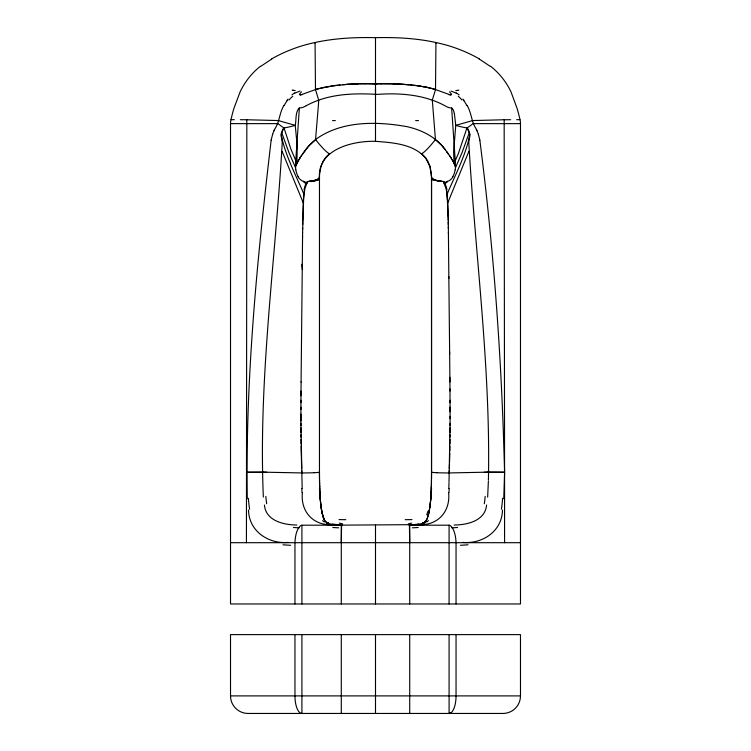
<?xml version="1.0" encoding="UTF-8"?>
<svg xmlns="http://www.w3.org/2000/svg" width="751" height="751" viewBox="0 0 751 751"><rect width="100%" height="100%" fill="white"/><g stroke="black" fill="none" stroke-linecap="round" stroke-linejoin="round"><path stroke-width="1.13" d="M300.916 414.036L300.907 420.926M319.466 472.604L319.475 177.152M479.185 58.803A148.829 148.829 0 0 0 439.551 43.342C418.626 38.31 396.96 37.165 375.5 37.672L375.5 141.338C393.036 142.652 414.636 143.976 426.437 159.062M409.717 603.973L409.717 525.193L449.089 525.193A17.555 6.956 88 0 1 456.045 542.691L456.045 603.973M431.534 472.604L431.525 177.227M431.534 473.28L431.534 178.137M450.084 425.526L450.093 416.401M469.093 139.714A18.916 18.615 -23.6 0 0 468.887 141.507A38.132 37.4 42.8 0 0 468.821 142.943C475.252 255.18 490.722 367.22 488.413 479.88M504.569 542.691L504.569 472.238C501.837 361.315 493.951 250.252 479.842 140.202M300.935 407.145L300.916 425.526M319.466 178.137C317.157 149.289 352.989 140.644 375.5 141.338M431.525 473.843L431.534 473.046M431.525 473.487L431.525 475.524M450.084 423.282L449.004 482.067M300.926 409.52L300.963 400.255M431.525 474.81L431.525 474.153M450.074 427.817L450.056 432.416M300.944 402.639L301.01 391.064M315.073 43.023L315.073 42.497C334.89 38.207 355.27 37.175 375.5 37.672M315.073 42.967L315.486 89.538L318.696 100.118L318.424 105.037L315.551 139.517L309.083 145.591M375.509 88.862L375.481 94.194M431.525 474.529L431.412 484.104M300.982 395.758L301.085 381.884M431.515 476.66L431.506 478.368M450.027 437.007L450.037 434.707M301.085 381.996L302.268 267.037M302.249 269.431L302.559 236.021M431.506 477.796L431.515 477.223M302.587 232.951L303.714 195.814L305.028 188.013L307.628 181.611L306.239 184.417L303.733 181.291M302.54 237.429L302.587 232.575M449.999 439.307L449.952 443.897M302.681 224.54L302.709 222.24M302.625 229.13L302.644 227.985M431.487 479.514L431.468 481.231M302.728 221.094L303.338 200.601L304.568 189.9M449.915 446.197L449.84 450.788M281.39 135.218L281.437 134.41M341.283 542.691L341.583 525.137C335.002 524.611 324.451 525.409 323.099 516.66M431.327 487.53L431.459 481.813M488.394 480.978L487.652 497.087M319.475 177.076L319.513 175.95M448.985 482.931L448.816 488.45M449.793 453.088L449.558 461.968M431.403 484.677L431.243 489.802M431.299 488.291L431.327 487.399M431.309 488.103L430.896 496.74M449.483 464.165L449.323 468.558M431.224 490.365L430.99 495.322M436.688 472.717A17.545 0.779 0 0 0 449.089 472.942L449.229 470.755M319.532 175.584L319.635 174.063M263.348 497.087C258.26 378.739 275.495 260.85 282.226 142.943A38.132 37.4 -42.8 0 0 282.094 141.507A18.916 18.615 23.6 0 0 281.907 139.714M431.018 494.778L431.046 494.242M430.961 495.707L430.67 499.884M448.61 492.534C450.619 511.168 438.246 525.418 419.415 524.696M430.952 495.857L430.886 496.927M430.896 496.796L430.567 501.142M430.774 498.514L430.811 497.988M469.591 135.969C465.338 156.255 455.172 175.086 447.089 194.152L448.216 217.649M503.743 498.786L504.569 472.811L504.165 119.756L472.717 120.554L455.763 125.351L453.613 151.843L454.092 163.277L455.547 167.511L462.034 152.66L469.281 132.664L468.408 129.538A2.215 1.812 -84.8 0 0 468.07 129.078L467.432 128.534A2.619 2.131 -87.9 0 1 467.056 128.092L466.962 127.952A17.555 3.22 13.2 0 1 455.763 125.351L454.421 113.955M430.736 499.049L430.605 500.617M430.633 500.297L430.004 506.296M295.669 161.991L295.453 166.515L297.537 162.028M430.53 501.527L429.046 512.191M295.687 161.775L299.367 107.975A3.708 3.708 0 0 1 299.827 107.919L300.569 107.862A8.871 8.871 0 0 0 302.737 107.393L303.479 107.074A27.318 27.318 -35.2 0 0 304.549 106.576L305.873 105.919M430.52 501.659L430.417 502.691M319.673 173.612L320.94 166.722L323.268 161.127M430.314 503.714L430.361 503.208M430.257 504.221L430.023 506.202M281.475 134.054L281.663 132.946M429.901 507.066L429.854 507.451M429.901 507.122L429.056 512.135M469.046 139.705L469.413 137.546M502.457 510.051C502.184 531.06 482.64 544.146 462.879 542.419M429.506 509.666L427.535 517.758M295.997 165.295L295.453 167.511L288.966 152.66L281.719 132.664L282.592 129.538A2.215 1.812 84.8 0 1 282.93 129.078L283.568 128.534A2.619 2.131 87.9 0 0 283.944 128.092L284.038 127.952A17.555 3.22 -13.2 0 0 295.237 125.351C296.467 119.813 295.068 112.443 299.198 108.022M486.592 505.001C485.221 520.837 467.263 524.958 454.148 525.015M490.656 66.313A71.908 71.908 0 0 1 510.962 91.772L517.148 108.576A180.268 180.268 0 0 1 519.035 115.56L520.03 119.681A17.555 17.555 0 0 1 520.481 123.633L520.481 603.973L230.519 603.973L230.519 123.633L278.114 123.633A17.555 6.29 28.3 0 0 284.038 127.952L290.834 148.923L296.908 163.277L297.246 146.483L295.237 125.351L278.283 120.554L246.835 119.756L246.431 542.691M271.158 140.202C257.161 259.048 245.342 378.992 247.257 498.786M271.477 138.794L272.641 134.298M428.464 514.717L428.99 512.435L427.15 518.734L424.982 522.152L421.827 523.607L416.42 524.63L341.583 525.137M428.38 515.017L428.211 515.637M520.481 123.633L472.886 123.633A17.555 6.29 -28.3 0 1 466.962 127.952L458.27 153.889L454.092 163.277L453.463 162.028M281.719 132.664L284.038 127.952M427.46 517.965L426.361 520.377M468.906 151.326L447.774 202.751L448.366 228.482M273.89 131.021L272.96 133.34A16.109 12.279 87.5 0 0 272.66 134.298M296.044 165.182L300.344 157.325M283.934 105.403C279.456 112.659 279.616 121.718 275.091 128.477A11.134 8.411 88.9 0 1 274.631 129.416M274.65 129.435L274.331 130.045M297.631 161.85L298.382 160.489M323.315 161.043L325.286 158.076A25.29 22.004 -22 0 1 329.755 153.551A17.555 2.347 51.3 0 1 315.551 139.517C341.536 120.554 376.739 121.277 407.042 126.656C420.062 129.594 432.914 135.49 441.917 145.591M298.513 160.254L299.058 159.343M452.984 176.776L452.6 177.367A10.326 10.251 27.5 0 1 449.915 180.137L449.586 180.324M299.593 158.48L299.912 157.992M300.015 157.832L302.174 154.659M300.926 156.461L301.592 155.495M425.92 521.091L425.141 522.011L425.545 521.588M302.109 154.762L302.55 154.133M302.615 154.039L303.714 152.481M302.4 154.349L303.47 152.829M303.629 152.603L304.042 152.021M303.948 152.153L304.709 151.092M304.427 151.486L304.812 150.942M304.746 151.045L305.263 150.331M304.906 150.82L306.755 148.369M286.985 100.484L288.065 99.104M319.241 178.691L319.325 178.578A17.705 3.426 -1.3 0 0 319.466 178.137A17.752 3.999 1 0 1 317.842 180.165M447.267 181.291L444.761 184.417L443.747 182.324M306.173 149.12L310.923 143.648M306.99 148.069L307.591 147.327M308.079 146.745L308.905 145.797M301.47 91.866L299.405 94.297L300.062 94.945M260.494 66.501L271.9 58.953M424.606 522.424L425.104 522.048L424.324 522.602M294.814 93.133L300.024 91.087M306.183 105.76C327.746 93.781 353.28 92.974 377.284 94.401C400.781 92.673 425.592 94.748 446.451 106.586A27.318 27.318 35.2 0 0 447.521 107.074L448.272 107.374A8.871 8.871 0 0 0 450.431 107.872L451.173 107.919A3.708 3.708 0 0 1 451.633 107.975L455.313 161.775M302.446 94.26L316.18 89.331M317.025 180.09L316.406 180.306M315.664 89.482L318.171 88.759M316.209 89.322L324.103 87.332M318.471 88.684L334.092 85.642M458.044 90.27L458.861 90.082M315.073 42.488L311.44 43.323A148.829 148.829 0 0 0 271.815 58.803M324.066 87.36L334.749 85.558M457.622 90.345L455.773 90.599M334.167 85.708L336.072 85.389M334.617 85.642L346.68 84.431M417.058 524.555L413.444 524.921M335.969 85.473L340.1 85.013M342.822 84.666L347.638 84.356M346.971 84.319L348.117 84.319M347.675 84.272L351.984 84.084M417.115 524.874L414.777 525.015M348.37 84.225L352.472 84.056M351.909 84.018L357.87 83.84M352.623 83.981L356.885 83.868M487.887 472.154L504.569 472.238L487.361 472.172M374.683 83.83L376.317 83.83M375.5 83.859L377.133 83.802M356.809 83.812L364.348 83.718M376.523 83.821L381.217 83.718M357.729 83.783L365.352 83.708M377.546 83.802L380.4 83.727M449.126 472.942L484.104 472.229M486.958 472.172L484.292 472.229L488.46 472.238M380.597 83.737L394.191 83.812M381.104 83.727L393.271 83.783M504.165 119.756L510.652 119.709M364.263 83.69L372.947 83.783M516.669 119.691L519.861 119.681M231.017 119.681L234.331 119.691M294.955 603.973L294.955 542.691A17.555 6.956 -88 0 1 301.911 525.193L341.283 525.193L341.283 603.973M230.538 542.691L520.462 542.691M230.519 695.895L520.481 695.895L520.481 634.614L230.519 634.614L230.519 695.895A17.555 17.555 0 0 0 248.074 713.45L502.907 713.45A17.555 17.555 0 0 0 520.481 695.895M365.202 83.68L369.896 83.727M240.348 119.709L246.835 119.756M369.783 83.718L371.923 83.765M264.042 472.172L266.708 472.229L246.431 472.238L263.704 472.172M266.896 472.229L301.874 472.942A17.545 0.779 0 0 0 314.312 472.717M372.233 83.765L374.477 83.821M373.04 83.783L374.993 83.84M443.925 181.639L443.447 181.62L446.46 190.069M393.13 83.84L399.091 84.018M394.115 83.868L399.804 84.056M336.223 525.015L333.885 524.874M296.852 525.015C283.737 524.958 265.779 520.837 264.408 505.001M399.016 84.084L402.63 84.225M399.992 84.14L404.029 84.319M288.121 542.419C268.36 544.146 248.816 531.06 248.543 510.051M443.409 181.611L443.672 182.174M402.883 84.319L403.362 84.356M403.841 84.394L404.723 84.375M404.32 84.431L409.042 84.825M404.798 84.459L408.572 84.788M337.556 524.921L333.942 524.555M450.938 94.945L451.595 94.297L449.53 91.866M331.585 524.696C312.754 525.418 300.381 511.168 302.39 492.534M408.863 84.722L410.44 84.966M410.234 84.863L415.481 85.53M410.9 85.013L415.031 85.473M414.928 85.389L419.95 86.14M415.594 85.473L423.029 86.628M295.227 90.599L293.209 90.345L293.904 90.42M419.875 86.074L423.461 86.703M450.975 91.087L456.186 93.133M422.907 86.562L426.502 87.276M423.404 86.656L426.934 87.36M426.399 87.229L428.23 87.642M426.897 87.332L432.107 88.571M428.389 87.66L432.529 88.684M292.139 90.082L292.956 90.27M432.341 88.627L432.961 88.796M432.829 88.759L435.289 89.472M433.815 89.04L434.791 89.322M434.951 89.369L448.554 94.26M434.641 180.315L433.975 180.09M451.802 108.022L453.351 109.918L454.402 113.87M326.798 522.668L325.418 521.532M479.1 58.953L490.506 66.501M301.442 180.334L301.142 180.156A10.326 10.251 -27.5 0 1 298.41 177.386L298.016 176.776M440.077 143.648L441.466 145.103M441.672 145.328L443.24 147.13M442.095 145.797L442.883 146.708M443.043 146.896L444.827 149.12M443.409 147.327L443.888 147.919M462.935 99.104L464.015 100.484M444.282 148.407L445.174 149.571M444.949 149.28L445.625 150.181M445.277 149.721L446.892 151.937M446.629 151.561L447.211 152.378M447.174 152.331L448.497 154.19M447.53 152.829L448.891 154.762M449.192 155.185L449.633 155.814M449.483 155.598L450.807 157.55M431.525 177.076L429.966 166.422L425.714 158.076A25.29 22.004 22 0 0 421.245 153.551A17.555 2.347 -51.3 0 0 435.449 139.517L432.304 100.118L435.514 89.538L435.927 42.967M449.699 155.917L450.074 156.461M450.131 156.546L451.407 158.48M426.596 159.287L427.685 161.043M451.088 157.992L453.369 161.85M323.888 518.828L324.986 520.95M466.962 127.952L469.281 132.664M451.942 159.343L452.487 160.254M452.618 160.489L454.909 165.07M427.732 161.127L430.06 166.722L431.327 173.612M476.35 129.435L476.669 130.045M467.066 105.403C471.553 112.65 471.356 121.737 475.909 128.477A11.134 8.411 -88.9 0 0 476.369 129.416M303.911 194.152C295.828 175.086 285.671 156.255 281.409 135.969M324.16 519.439L322.217 513.402M303.226 202.751L282.094 151.326M477.11 131.021L478.04 133.34A16.109 12.279 -87.5 0 1 478.34 134.298M455.19 165.746L455.547 166.666L455.331 161.991M323.784 518.575L323.54 517.965M323.465 517.758L323.277 517.223M323.202 516.979L322.019 512.473L322.555 514.773M323.033 516.453L322.864 515.89M478.359 134.298L479.523 138.794M322.78 515.608L322.62 515.017M322.16 513.13L321.428 509.3M321.954 512.191L321.494 509.666M321.944 512.135L321.193 507.732M469.337 132.946L469.525 134.054M446.432 189.9L447.774 202.751M446.554 190.51L447.089 194.152M281.587 137.546L281.954 139.705M321.437 509.356L320.668 503.555M321.353 508.821L321.099 507.122M321.043 506.681L321.146 507.441M321.099 507.085L320.743 504.221M320.996 506.296L320.367 500.297M320.686 503.714L320.17 497.81M320.583 502.691L320.48 501.659M469.563 134.41L469.61 135.218M320.405 500.767L320.264 499.058M320.33 499.884L320.104 496.796M431.365 174.063L431.525 177.555M320.226 498.514L320.067 496.129M320.114 496.927L320.039 495.707M320.104 496.74L319.691 488.103M319.917 493.576L320.01 495.284M319.982 494.778L319.898 493.144M319.87 492.59L319.776 490.365M301.771 470.755L302.184 488.45M301.874 472.942L300.916 423.282M301.677 468.558L301.085 446.197M319.757 489.802L319.55 481.992M319.673 487.399L319.701 488.291M319.644 486.507L319.597 484.705M319.663 486.967L319.626 485.822M319.569 483.353L319.588 484.254M319.56 482.893L319.579 483.531M409.417 525.137L409.717 542.691M319.541 481.813L319.55 482.386M448.234 218.794L448.253 219.94M319.56 482.959L319.513 479.514M319.532 481.231L319.475 474.529M448.291 222.24L448.319 224.54M319.522 480.086L319.522 480.659M301.048 443.897L301.001 439.307M448.347 226.83L448.46 237.429M448.413 232.575L448.422 233.721M448.826 276.49L449.661 354.125M448.845 278.518L448.46 237.175M449.633 352.022L449.915 381.996M319.504 478.828L319.485 476.585M449.877 377.284L449.99 391.064M300.963 434.707L300.973 437.007M449.971 388.877L450.056 402.639M435.927 42.507L435.927 43.023M450.037 400.255L450.093 418.636M319.475 473.487L319.475 474.81M319.475 474.407L319.475 475.693M300.926 427.817L300.944 432.416M450.065 407.145L450.084 411.745M319.466 473.28L319.475 473.843M319.466 472.154L319.475 473.59M456.045 634.614L456.045 695.895A17.555 6.956 -90 0 1 449.089 713.45A17.555 6.956 90 0 0 450.431 713.121M449.089 525.193L449.089 603.973M449.089 634.614L449.089 713.45M409.717 634.614L409.717 713.45M375.5 525.137L375.5 603.973M375.5 634.614L375.5 713.45M341.283 634.614L341.283 713.45M301.911 264.277L301.911 266.577M301.911 525.193L301.911 603.973M301.911 634.614L301.911 713.45A17.555 6.956 -90 0 1 294.955 695.895L294.955 634.614M311.074 143.77A51.397 48.477 -16 0 1 315.692 139.667M304.071 189.825A25.102 24.257 -65.7 0 1 305.713 184.192M319.475 176.926A17.555 5.351 1.4 0 1 307.525 181.517M281.4 137.564A12.176 11.34 55.2 0 1 281.522 132.608M230.519 123.633A17.555 17.555 0 0 1 230.97 119.681L231.965 115.56A180.268 180.268 0 0 1 233.852 108.576L240.132 91.819A71.908 71.908 0 0 1 260.344 66.313M329.773 153.561A17.555 1.802 51.3 0 1 329.238 153.504M342.184 524.818A32.377 6.881 -4.6 0 1 332.477 524.048M326.244 524.414A24.98 4.647 -2.5 0 1 328.422 522.64M318.828 472.417A17.592 0.882 0.1 0 0 319.466 472.154A17.583 0.789 0 0 1 314.115 472.708M325.061 521.626A16.315 4.074 85.6 0 1 322.677 520.499M341.095 525.39A32.377 7.369 -5.4 0 1 331.144 524.423M342.625 523.86A24.98 2.046 11.1 0 1 339.311 523.09M418.194 527.484A54.56 16.419 4.1 0 1 412.355 527.803M435.308 139.667A51.397 48.477 16 0 1 439.926 143.77M445.287 184.192A25.102 24.257 65.7 0 1 446.929 189.825M443.475 181.517A17.555 5.351 -1.4 0 1 431.525 176.926M469.478 132.608A12.176 11.34 -55.2 0 1 469.6 137.564M433.158 180.165A17.752 3.999 -1 0 1 431.609 178.137A17.677 3.408 1.2 0 0 434.388 179.78M421.762 153.504A17.555 1.802 -51.3 0 1 421.227 153.561M418.523 524.048A32.377 6.881 4.6 0 1 408.816 524.818M422.578 522.64A24.98 4.647 2.5 0 1 424.756 524.414M432.144 472.417A17.592 0.892 -0.2 0 1 431.543 472.154A17.583 0.789 0 0 0 436.885 472.708M428.323 520.499A16.315 4.074 -85.6 0 1 425.939 521.626M419.856 524.423A32.377 7.369 5.4 0 1 409.905 525.39M427.986 511.112A16.315 1.821 -74 0 1 426.728 514.707M411.689 523.09A24.98 2.046 -11.1 0 1 408.375 523.86M290.553 545.282A66.135 16.926 -5.5 0 1 282.977 544.775M468.023 544.775A66.135 16.926 5.5 0 1 460.447 545.282M266.689 503.743A52.598 29.045 -88.9 0 1 265.854 496.383M299.274 527.803A54.56 16.419 -4.1 0 1 293.425 527.484M249.576 509.225A68.538 29.233 -89.8 0 1 248.412 498.326M345.798 519.673A52.701 10.739 -2 0 1 339.03 519.57M302.033 492.618A106.83 52.495 -89.7 0 1 301.836 488.516M319.691 493.651A114.706 44.084 90 0 1 319.466 488.347M338.645 527.803A54.56 16.419 -4.1 0 1 332.806 527.484M302.512 94.457A14.335 11.227 -23.4 0 1 300.822 95.02M300.747 94.635A5.126 4.055 -24 0 1 300.062 94.786M291.961 94.898A19.573 14.879 -58.2 0 1 294.749 92.908M289.004 100.052A25.149 18.399 -56.4 0 1 292.712 96.269M284.178 105.534A33.861 31.626 -68.6 0 1 287.211 100.662M307.121 182.146A11.612 10.927 46 0 1 303.629 181.949M303.714 181.376A8.852 8.712 81.5 0 1 301.639 180.597M295.81 169.773A20.042 19.169 52 0 1 295.603 167.511M298.213 176.645A18.953 18.475 38.7 0 1 295.894 169.961M271.12 140.184A46.177 34.508 88.4 0 1 271.43 138.775M273.843 130.993A14.982 11.687 86.3 0 1 274.284 130.007M281.475 135.959A9.932 9.585 33.2 0 1 281.447 135.227M281.25 134.354A7.848 6.13 76.4 0 1 281.296 133.997M316.133 180.306A17.555 3.877 1 0 1 307.412 181.573M319.166 178.578A17.658 3.436 -0.7 0 1 316.772 179.799M317.063 179.827A17.555 3.539 0.6 0 1 309.703 181.151M317.842 179.93A17.573 4.196 1.6 0 1 310.792 181.611M319.353 178.691A17.658 3.558 0.6 0 1 317.57 179.883M335.359 120.62A203.559 0.563 0.8 0 1 332.524 120.573M485.146 496.383A52.598 29.045 88.9 0 1 484.311 503.743M457.575 527.484A54.56 16.419 4.1 0 1 451.726 527.803M502.588 498.326A68.538 29.233 89.8 0 1 501.424 509.225M411.97 519.57A52.701 10.739 2 0 1 405.202 519.673M449.164 488.516A106.83 52.495 89.7 0 1 448.967 492.618M431.534 488.347A114.706 44.084 -90 0 1 431.309 493.651M450.178 95.02A14.335 11.227 23.4 0 1 448.488 94.457M450.938 94.786A5.126 4.055 24 0 1 450.253 94.635M456.251 92.908A19.573 14.879 58.2 0 1 459.039 94.898M458.288 96.269A25.149 18.399 56.4 0 1 461.996 100.052M463.789 100.662A33.861 31.626 68.6 0 1 466.822 105.534M447.371 181.949A11.612 10.927 -46 0 1 443.879 182.146M449.361 180.597A8.852 8.712 -81.5 0 1 447.286 181.376M455.397 167.511A20.042 19.169 -52 0 1 455.19 169.773M455.106 169.961A18.953 18.475 -38.7 0 1 452.787 176.645M479.57 138.775A46.177 34.508 -88.4 0 1 479.88 140.184M476.716 130.007A14.982 11.687 -86.3 0 1 477.157 130.993M469.553 135.227A9.932 9.585 -33.2 0 1 469.525 135.959M469.704 133.997A7.848 6.13 -76.4 0 1 469.75 134.354M443.588 181.573A17.555 3.877 -1 0 1 434.867 180.306M441.297 181.132A17.564 3.53 -0.6 0 1 433.947 179.818M418.476 120.573A203.559 0.563 -0.8 0 1 415.641 120.62"/></g></svg>
